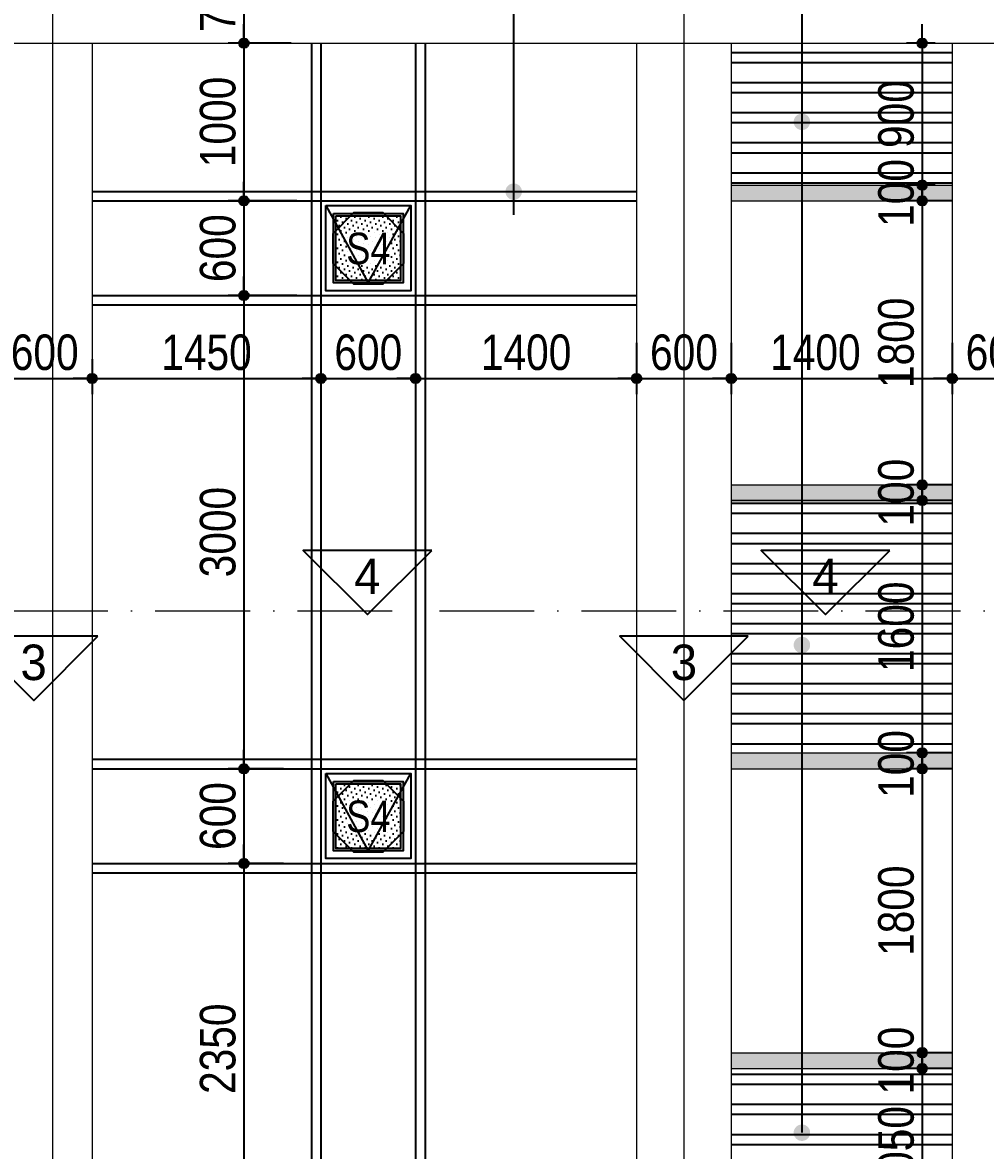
# Model space of a CAD drawing. Header units: millimetres. Extents: x 2594 to 27305, y 1526 to 19538.
# Drawn here: x 7455 to 13555, y 7825 to 14975 of the extents above; entities that cross this region are included whole.
import ezdxf
from ezdxf.enums import TextEntityAlignment as Align

# ---------------------------------------------------------------- set-up
doc = ezdxf.new("R2010")
doc.units = ezdxf.units.MM
doc.linetypes.add('ACAD_ISO10W100', pattern=[18, 12, -3, 0, -3])
for name, color, linetype in [('DIM', 1, 'Continuous'), ('DOOR', 20, 'Continuous'), ('HACTH', 8, 'Continuous'), ('HATCH', 8, 'Continuous'), ('KINH 1', 142, 'Continuous'), ('TAGS', 60, 'Continuous'), ('TEXT', 7, 'Continuous')]:
    doc.layers.add(name, color=color, linetype=linetype)
doc.layers.add('NET-THAY', color=2, linetype='Continuous', lineweight=13)
doc.layers.add('TRUC', color=24, linetype='Continuous', lineweight=0)
doc.styles.add('AVO', font='')
doc.styles.add('HEL-CONDENSE', font='')
doc.styles.add('VNI-HELVE-CONDENSEN', font='')
doc.styles.get('AVO').set_extended_font_data('VNI-Avo')
doc.styles.get('HEL-CONDENSE').set_extended_font_data('VNI-Helve-Condense')
doc.styles.get('VNI-HELVE-CONDENSEN').set_extended_font_data('VNI-Helve-Condense')
doc.dimstyles.new('D100', dxfattribs={"dimtxt": 225, "dimasz": 1.2, "dimexe": 100, "dimexo": 0, "dimgap": 50, "dimtad": 1, "dimdec": 0, "dimzin": 13, "dimdsep": 46, "dimtxsty": 'HEL-CONDENSE', "dimblk": 'D50', "dimcen": 0, "dimclrd": 1, "dimclre": 1, "dimclrt": 7, "dimadec": 0, "dimazin": 0, "dimtfac": 1, "dimtdec": 0, "dimtmove": 0, "dimatfit": 3, "dimldrblk": 'D50', "dimfxl": 1, "dimtolj": 1, "dimtzin": 13, "dimarcsym": 0})

# ---------------------------------------------------------------- blocks, each defined once
blk = doc.blocks.new('KH-CUADI')
at = {"layer": 'TAGS'}
blk.add_lwpolyline([(-124.3, 300), (-300, 124.3), (-300, -124.3), (-124.3, -300), (124.3, -300), (300, -124.3), (300, 124.3), (124.3, 300)], close=True, dxfattribs=at)
at = {"layer": 'TAGS', "style": 'VNI-HELVE-CONDENSEN'}
blk.add_attdef('D', text='', height=300, dxfattribs=at).set_placement((0, 0), align=Align.MIDDLE)
blk = doc.blocks.new('A$C4A8B6C2C')
at = {"layer": 'KINH 1'}
h = blk.add_hatch(dxfattribs=at)
h.set_pattern_fill('DOTS', color=256, scale=500, angle=45, style=0)
h.set_pattern_definition([(45, (-1273474.515, 328548.945), (-11.04854346, 33.1456304), [0, -31.25])])
h.paths.add_polyline_path([(-65, 410), (-475, 410), (-475, 0), (-65, 0)])
at = {"layer": 'DOOR'}
for points in [[(-540, 475), (0, 475), (0, -65), (-540, -65)], [(-490, 425), (-50, 425), (-50, -15), (-490, -15)]]:
    blk.add_lwpolyline(points, close=True, dxfattribs=at)
at = {"layer": 'DOOR', "color": 8}
blk.add_lwpolyline([(-540, 475), (-270, -15), (0, 475)], dxfattribs=at)
blk.add_lwpolyline([(-475, 410), (-65, 410), (-65, 0), (-475, 0)], close=True, dxfattribs=at)
at = {"layer": 'NET-THAY'}
blk.add_lwpolyline([(-570, 505), (30, 505), (30, -95), (-570, -95), (-570, 505)], dxfattribs=at)
blk = doc.blocks.new('A$C748B6192')
at = {"layer": 'DOOR'}
blk.add_blockref('A$C4A8B6C2C', (2787.8, 495.3), dxfattribs=at)
at = {"layer": 'TAGS', "linetype": 'Continuous'}
ref = blk.add_blockref('KH-CUADI', (2518.2, 698.5), dxfattribs=dict(at, xscale=0.75, yscale=0.75, zscale=0.75, rotation=180))
ref.add_attrib('D', 'S4', dxfattribs={"color": 7, "height": 200, "style": 'VNI-HELVE-CONDENSEN'}).set_placement((2518.2, 698.5), align=Align.MIDDLE)
blk = doc.blocks.new('D50')
at = {"layer": 'DIM'}
blk.add_hatch(color=256, dxfattribs=at).paths.add_polyline_path([(25, 0, 1), (-25, 0, 1)])
blk.add_line((25, 0), (100, 0), dxfattribs=at)
blk.add_circle((0, 0), 25, dxfattribs=at)
blk = doc.blocks.new('*D111')
at = {"layer": 'DEFPOINTS', "color": 0, "linetype": 'Continuous', "transparency": 16777216}
for p in [(9107.1, 15544.6), (8857.1, 14844.6), (9157.1, 14844.6)]:
    blk.add_point(p, dxfattribs=at)
at = {"layer": 'DIM', "color": 1, "linetype": 'Continuous', "lineweight": -2, "transparency": 16777216}
for p, q in [((9107.1, 15544.6), (8757.1, 15544.6)), ((8857.1, 15543.4), (8857.1, 14845.8)), ((9157.1, 14844.6), (8757.1, 14844.6))]:
    blk.add_line(p, q, dxfattribs=at)
at = {"layer": 'DIM', "color": 1, "linetype": 'Continuous', "lineweight": -2, "transparency": 16777216, "xscale": 1.199999999999999, "yscale": 1.199999999999999, "zscale": 1.199999999999999}
for p, rotation in [((8857.1, 15544.6), 90), ((8857.1, 14844.6), 270)]:
    blk.add_blockref('D50', p, dxfattribs=dict(at, rotation=rotation))
at = {"layer": 'DIM', "color": 7, "linetype": 'Continuous', "transparency": 16777216, "insert": (8692.2, 15128.8), "char_height": 225, "attachment_point": 5, "rotation": 90, "style": 'HEL-CONDENSE'}
blk.add_mtext('\\A1;700', dxfattribs=at)
blk = doc.blocks.new('*D112')
at = {"layer": 'DEFPOINTS', "color": 0, "linetype": 'Continuous', "transparency": 16777216}
for p in [(9157.1, 14844.6), (8857.1, 13844.6), (9191.3, 13844.6)]:
    blk.add_point(p, dxfattribs=at)
at = {"layer": 'DIM', "color": 1, "linetype": 'Continuous', "lineweight": -2, "transparency": 16777216}
for p, q in [((9157.1, 14844.6), (8757.1, 14844.6)), ((8857.1, 14843.4), (8857.1, 13845.8)), ((9191.3, 13844.6), (8757.1, 13844.6))]:
    blk.add_line(p, q, dxfattribs=at)
at = {"layer": 'DIM', "color": 1, "linetype": 'Continuous', "lineweight": -2, "transparency": 16777216, "xscale": 1.199999999999999, "yscale": 1.199999999999999, "zscale": 1.199999999999999}
for p, rotation in [((8857.1, 14844.6), 90), ((8857.1, 13844.6), 270)]:
    blk.add_blockref('D50', p, dxfattribs=dict(at, rotation=rotation))
at = {"layer": 'DIM', "color": 7, "linetype": 'Continuous', "transparency": 16777216, "insert": (8692.2, 14344.6), "char_height": 225, "attachment_point": 5, "rotation": 90, "style": 'HEL-CONDENSE'}
blk.add_mtext('\\A1;1000', dxfattribs=at)
blk = doc.blocks.new('*D113')
at = {"layer": 'DEFPOINTS', "color": 0, "linetype": 'Continuous', "transparency": 16777216}
for p in [(9191.3, 13844.6), (8857.1, 13244.6), (9191.3, 13244.6)]:
    blk.add_point(p, dxfattribs=at)
at = {"layer": 'DIM', "color": 1, "linetype": 'Continuous', "lineweight": -2, "transparency": 16777216}
for p, q in [((9191.3, 13844.6), (8757.1, 13844.6)), ((8857.1, 13843.4), (8857.1, 13245.8)), ((9191.3, 13244.6), (8757.1, 13244.6))]:
    blk.add_line(p, q, dxfattribs=at)
at = {"layer": 'DIM', "color": 1, "linetype": 'Continuous', "lineweight": -2, "transparency": 16777216, "xscale": 1.199999999999999, "yscale": 1.199999999999999, "zscale": 1.199999999999999}
for p, rotation in [((8857.1, 13844.6), 90), ((8857.1, 13244.6), 270)]:
    blk.add_blockref('D50', p, dxfattribs=dict(at, rotation=rotation))
at = {"layer": 'DIM', "color": 7, "linetype": 'Continuous', "transparency": 16777216, "insert": (8692.2, 13544.6), "char_height": 225, "attachment_point": 5, "rotation": 90, "style": 'HEL-CONDENSE'}
blk.add_mtext('\\A1;600', dxfattribs=at)
blk = doc.blocks.new('*D114')
at = {"layer": 'DEFPOINTS', "color": 0, "linetype": 'Continuous', "transparency": 16777216}
for p in [(9191.3, 13244.6), (8857.1, 10244.6), (9107.1, 10244.6)]:
    blk.add_point(p, dxfattribs=at)
at = {"layer": 'DIM', "color": 1, "linetype": 'Continuous', "lineweight": -2, "transparency": 16777216}
for p, q in [((9191.3, 13244.6), (8757.1, 13244.6)), ((8857.1, 13243.4), (8857.1, 10245.8)), ((9107.1, 10244.6), (8757.1, 10244.6))]:
    blk.add_line(p, q, dxfattribs=at)
at = {"layer": 'DIM', "color": 1, "linetype": 'Continuous', "lineweight": -2, "transparency": 16777216, "xscale": 1.199999999999999, "yscale": 1.199999999999999, "zscale": 1.199999999999999}
for p, rotation in [((8857.1, 13244.6), 90), ((8857.1, 10244.6), 270)]:
    blk.add_blockref('D50', p, dxfattribs=dict(at, rotation=rotation))
at = {"layer": 'DIM', "color": 7, "linetype": 'Continuous', "transparency": 16777216, "insert": (8692.2, 11744.6), "char_height": 225, "attachment_point": 5, "rotation": 90, "style": 'HEL-CONDENSE'}
blk.add_mtext('\\A1;3000', dxfattribs=at)
blk = doc.blocks.new('*D115')
at = {"layer": 'DEFPOINTS', "color": 0, "linetype": 'Continuous', "transparency": 16777216}
for p in [(9107.1, 10244.6), (8857.1, 9644.6), (9107.1, 9644.6)]:
    blk.add_point(p, dxfattribs=at)
at = {"layer": 'DIM', "color": 1, "linetype": 'Continuous', "lineweight": -2, "transparency": 16777216}
for p, q in [((9107.1, 10244.6), (8757.1, 10244.6)), ((8857.1, 10243.4), (8857.1, 9645.8)), ((9107.1, 9644.6), (8757.1, 9644.6))]:
    blk.add_line(p, q, dxfattribs=at)
at = {"layer": 'DIM', "color": 1, "linetype": 'Continuous', "lineweight": -2, "transparency": 16777216, "xscale": 1.199999999999999, "yscale": 1.199999999999999, "zscale": 1.199999999999999}
for p, rotation in [((8857.1, 10244.6), 90), ((8857.1, 9644.6), 270)]:
    blk.add_blockref('D50', p, dxfattribs=dict(at, rotation=rotation))
at = {"layer": 'DIM', "color": 7, "linetype": 'Continuous', "transparency": 16777216, "insert": (8692.2, 9944.6), "char_height": 225, "attachment_point": 5, "rotation": 90, "style": 'HEL-CONDENSE'}
blk.add_mtext('\\A1;600', dxfattribs=at)
blk = doc.blocks.new('*D116')
at = {"layer": 'DEFPOINTS', "color": 0, "linetype": 'Continuous', "transparency": 16777216}
for p in [(9107.1, 9644.6), (8857.1, 7294.6), (9107.1, 7294.6)]:
    blk.add_point(p, dxfattribs=at)
at = {"layer": 'DIM', "color": 1, "linetype": 'Continuous', "lineweight": -2, "transparency": 16777216}
for p, q in [((9107.1, 9644.6), (8757.1, 9644.6)), ((8857.1, 9643.4), (8857.1, 7295.8)), ((9107.1, 7294.6), (8757.1, 7294.6))]:
    blk.add_line(p, q, dxfattribs=at)
at = {"layer": 'DIM', "color": 1, "linetype": 'Continuous', "lineweight": -2, "transparency": 16777216, "xscale": 1.199999999999999, "yscale": 1.199999999999999, "zscale": 1.199999999999999}
for p, rotation in [((8857.1, 9644.6), 90), ((8857.1, 7294.6), 270)]:
    blk.add_blockref('D50', p, dxfattribs=dict(at, rotation=rotation))
at = {"layer": 'DIM', "color": 7, "linetype": 'Continuous', "transparency": 16777216, "insert": (8692.2, 8469.6), "char_height": 225, "attachment_point": 5, "rotation": 90, "style": 'HEL-CONDENSE'}
blk.add_mtext('\\A1;2350', dxfattribs=at)
blk = doc.blocks.new('*D124')
at = {"layer": 'DEFPOINTS', "color": 0, "linetype": 'Continuous', "transparency": 16777216}
for p in [(7295, 13145.3), (7895, 12840.1), (7895, 12718.2)]:
    blk.add_point(p, dxfattribs=at)
at = {"layer": 'DIM', "color": 1, "linetype": 'Continuous', "lineweight": -2, "transparency": 16777216}
for p, q in [((7295, 13145.3), (7295, 12618.2)), ((7895, 12840.1), (7895, 12618.2)), ((7296.2, 12718.2), (7893.8, 12718.2))]:
    blk.add_line(p, q, dxfattribs=at)
at = {"layer": 'DIM', "color": 1, "linetype": 'Continuous', "lineweight": -2, "transparency": 16777216, "xscale": 1.199999999999999, "yscale": 1.199999999999999, "zscale": 1.199999999999999, "rotation": 180}
blk.add_blockref('D50', (7295, 12718.2), dxfattribs=at)
at = {"layer": 'DIM', "color": 1, "linetype": 'Continuous', "lineweight": -2, "transparency": 16777216, "xscale": 1.199999999999999, "yscale": 1.199999999999999, "zscale": 1.199999999999999}
blk.add_blockref('D50', (7895, 12718.2), dxfattribs=at)
at = {"layer": 'DIM', "color": 7, "linetype": 'Continuous', "transparency": 16777216, "insert": (7595, 12883.1), "char_height": 225, "attachment_point": 5, "style": 'HEL-CONDENSE'}
blk.add_mtext('\\A1;600', dxfattribs=at)
blk = doc.blocks.new('*D125')
at = {"layer": 'DEFPOINTS', "color": 0, "linetype": 'Continuous', "transparency": 16777216}
for p in [(9345, 12944.7), (7895, 12840.1), (9345, 12718.2)]:
    blk.add_point(p, dxfattribs=at)
at = {"layer": 'DIM', "color": 1, "linetype": 'Continuous', "lineweight": -2, "transparency": 16777216}
for p, q in [((9345, 12944.7), (9345, 12618.2)), ((7895, 12840.1), (7895, 12618.2)), ((7896.2, 12718.2), (9343.8, 12718.2))]:
    blk.add_line(p, q, dxfattribs=at)
at = {"layer": 'DIM', "color": 1, "linetype": 'Continuous', "lineweight": -2, "transparency": 16777216, "xscale": 1.199999999999999, "yscale": 1.199999999999999, "zscale": 1.199999999999999, "rotation": 180}
blk.add_blockref('D50', (7895, 12718.2), dxfattribs=at)
at = {"layer": 'DIM', "color": 1, "linetype": 'Continuous', "lineweight": -2, "transparency": 16777216, "xscale": 1.199999999999999, "yscale": 1.199999999999999, "zscale": 1.199999999999999}
blk.add_blockref('D50', (9345, 12718.2), dxfattribs=at)
at = {"layer": 'DIM', "color": 7, "linetype": 'Continuous', "transparency": 16777216, "insert": (8620, 12883.1), "char_height": 225, "attachment_point": 5, "style": 'HEL-CONDENSE'}
blk.add_mtext('\\A1;1450', dxfattribs=at)
blk = doc.blocks.new('*D126')
at = {"layer": 'DEFPOINTS', "color": 0, "linetype": 'Continuous', "transparency": 16777216}
for p in [(9345, 12944.7), (9945, 12944.7), (9945, 12718.2)]:
    blk.add_point(p, dxfattribs=at)
at = {"layer": 'DIM', "color": 1, "linetype": 'Continuous', "lineweight": -2, "transparency": 16777216}
for p, q in [((9345, 12944.7), (9345, 12618.2)), ((9945, 12944.7), (9945, 12618.2)), ((9346.2, 12718.2), (9943.8, 12718.2))]:
    blk.add_line(p, q, dxfattribs=at)
at = {"layer": 'DIM', "color": 1, "linetype": 'Continuous', "lineweight": -2, "transparency": 16777216, "xscale": 1.199999999999999, "yscale": 1.199999999999999, "zscale": 1.199999999999999, "rotation": 180}
blk.add_blockref('D50', (9345, 12718.2), dxfattribs=at)
at = {"layer": 'DIM', "color": 1, "linetype": 'Continuous', "lineweight": -2, "transparency": 16777216, "xscale": 1.199999999999999, "yscale": 1.199999999999999, "zscale": 1.199999999999999}
blk.add_blockref('D50', (9945, 12718.2), dxfattribs=at)
at = {"layer": 'DIM', "color": 7, "linetype": 'Continuous', "transparency": 16777216, "insert": (9645, 12883.1), "char_height": 225, "attachment_point": 5, "style": 'HEL-CONDENSE'}
blk.add_mtext('\\A1;600', dxfattribs=at)
blk = doc.blocks.new('*D127')
at = {"layer": 'DEFPOINTS', "color": 0, "linetype": 'Continuous', "transparency": 16777216}
for p in [(9945, 12944.7), (11345, 12944.7), (11345, 12718.2)]:
    blk.add_point(p, dxfattribs=at)
at = {"layer": 'DIM', "color": 1, "linetype": 'Continuous', "lineweight": -2, "transparency": 16777216}
for p, q in [((9945, 12944.7), (9945, 12618.2)), ((11345, 12944.7), (11345, 12618.2)), ((9946.2, 12718.2), (11343.8, 12718.2))]:
    blk.add_line(p, q, dxfattribs=at)
at = {"layer": 'DIM', "color": 1, "linetype": 'Continuous', "lineweight": -2, "transparency": 16777216, "xscale": 1.199999999999999, "yscale": 1.199999999999999, "zscale": 1.199999999999999, "rotation": 180}
blk.add_blockref('D50', (9945, 12718.2), dxfattribs=at)
at = {"layer": 'DIM', "color": 1, "linetype": 'Continuous', "lineweight": -2, "transparency": 16777216, "xscale": 1.199999999999999, "yscale": 1.199999999999999, "zscale": 1.199999999999999}
blk.add_blockref('D50', (11345, 12718.2), dxfattribs=at)
at = {"layer": 'DIM', "color": 7, "linetype": 'Continuous', "transparency": 16777216, "insert": (10645, 12883.1), "char_height": 225, "attachment_point": 5, "style": 'HEL-CONDENSE'}
blk.add_mtext('\\A1;1400', dxfattribs=at)
blk = doc.blocks.new('*D128')
at = {"layer": 'DEFPOINTS', "color": 0, "linetype": 'Continuous', "transparency": 16777216}
for p in [(11345, 12944.7), (11945, 12944.7), (11945, 12718.2)]:
    blk.add_point(p, dxfattribs=at)
at = {"layer": 'DIM', "color": 1, "linetype": 'Continuous', "lineweight": -2, "transparency": 16777216}
for p, q in [((11345, 12944.7), (11345, 12618.2)), ((11945, 12944.7), (11945, 12618.2)), ((11346.2, 12718.2), (11943.8, 12718.2))]:
    blk.add_line(p, q, dxfattribs=at)
at = {"layer": 'DIM', "color": 1, "linetype": 'Continuous', "lineweight": -2, "transparency": 16777216, "xscale": 1.199999999999999, "yscale": 1.199999999999999, "zscale": 1.199999999999999, "rotation": 180}
blk.add_blockref('D50', (11345, 12718.2), dxfattribs=at)
at = {"layer": 'DIM', "color": 1, "linetype": 'Continuous', "lineweight": -2, "transparency": 16777216, "xscale": 1.199999999999999, "yscale": 1.199999999999999, "zscale": 1.199999999999999}
blk.add_blockref('D50', (11945, 12718.2), dxfattribs=at)
at = {"layer": 'DIM', "color": 7, "linetype": 'Continuous', "transparency": 16777216, "insert": (11645, 12883.1), "char_height": 225, "attachment_point": 5, "style": 'HEL-CONDENSE'}
blk.add_mtext('\\A1;600', dxfattribs=at)
blk = doc.blocks.new('*D129')
at = {"layer": 'DEFPOINTS', "color": 0, "linetype": 'Continuous', "transparency": 16777216}
for p in [(11945, 12944.7), (13345, 12944.6), (13345, 12718.2)]:
    blk.add_point(p, dxfattribs=at)
at = {"layer": 'DIM', "color": 1, "linetype": 'Continuous', "lineweight": -2, "transparency": 16777216}
for p, q in [((11945, 12944.7), (11945, 12618.2)), ((13345, 12944.6), (13345, 12618.2)), ((11946.2, 12718.2), (13343.8, 12718.2))]:
    blk.add_line(p, q, dxfattribs=at)
at = {"layer": 'DIM', "color": 1, "linetype": 'Continuous', "lineweight": -2, "transparency": 16777216, "xscale": 1.199999999999999, "yscale": 1.199999999999999, "zscale": 1.199999999999999, "rotation": 180}
blk.add_blockref('D50', (11945, 12718.2), dxfattribs=at)
at = {"layer": 'DIM', "color": 1, "linetype": 'Continuous', "lineweight": -2, "transparency": 16777216, "xscale": 1.199999999999999, "yscale": 1.199999999999999, "zscale": 1.199999999999999}
blk.add_blockref('D50', (13345, 12718.2), dxfattribs=at)
at = {"layer": 'DIM', "color": 7, "linetype": 'Continuous', "transparency": 16777216, "insert": (12477.6, 12883.1), "char_height": 225, "attachment_point": 5, "style": 'HEL-CONDENSE'}
blk.add_mtext('\\A1;1400', dxfattribs=at)
blk = doc.blocks.new('*D130')
at = {"layer": 'DEFPOINTS', "color": 0, "linetype": 'Continuous', "transparency": 16777216}
for p in [(13345, 12944.6), (13945, 12944.6), (13945, 12718.2)]:
    blk.add_point(p, dxfattribs=at)
at = {"layer": 'DIM', "color": 1, "linetype": 'Continuous', "lineweight": -2, "transparency": 16777216}
for p, q in [((13345, 12944.6), (13345, 12618.2)), ((13945, 12944.6), (13945, 12618.2)), ((13346.2, 12718.2), (13943.8, 12718.2))]:
    blk.add_line(p, q, dxfattribs=at)
at = {"layer": 'DIM', "color": 1, "linetype": 'Continuous', "lineweight": -2, "transparency": 16777216, "xscale": 1.199999999999999, "yscale": 1.199999999999999, "zscale": 1.199999999999999, "rotation": 180}
blk.add_blockref('D50', (13345, 12718.2), dxfattribs=at)
at = {"layer": 'DIM', "color": 1, "linetype": 'Continuous', "lineweight": -2, "transparency": 16777216, "xscale": 1.199999999999999, "yscale": 1.199999999999999, "zscale": 1.199999999999999}
blk.add_blockref('D50', (13945, 12718.2), dxfattribs=at)
at = {"layer": 'DIM', "color": 7, "linetype": 'Continuous', "transparency": 16777216, "insert": (13645, 12883.1), "char_height": 225, "attachment_point": 5, "style": 'HEL-CONDENSE'}
blk.add_mtext('\\A1;600', dxfattribs=at)
blk = doc.blocks.new('*D140')
at = {"layer": 'DEFPOINTS', "color": 0, "linetype": 'Continuous', "transparency": 16777216}
for p in [(13237, 14844.6), (13154.5, 13944.6), (13237, 13944.6)]:
    blk.add_point(p, dxfattribs=at)
at = {"layer": 'DIM', "color": 1, "linetype": 'Continuous', "lineweight": -2, "transparency": 16777216}
for p, q in [((13237, 14844.6), (13054.5, 14844.6)), ((13154.5, 14843.4), (13154.5, 13945.8)), ((13237, 13944.6), (13054.5, 13944.6))]:
    blk.add_line(p, q, dxfattribs=at)
at = {"layer": 'DIM', "color": 1, "linetype": 'Continuous', "lineweight": -2, "transparency": 16777216, "xscale": 1.199999999999999, "yscale": 1.199999999999999, "zscale": 1.199999999999999}
for p, rotation in [((13154.5, 14844.6), 90), ((13154.5, 13944.6), 270)]:
    blk.add_blockref('D50', p, dxfattribs=dict(at, rotation=rotation))
at = {"layer": 'DIM', "color": 7, "linetype": 'Continuous', "transparency": 16777216, "insert": (12989.6, 14394.6), "char_height": 225, "attachment_point": 5, "rotation": 90, "style": 'HEL-CONDENSE'}
blk.add_mtext('\\A1;900', dxfattribs=at)
blk = doc.blocks.new('*D141')
at = {"layer": 'DEFPOINTS', "color": 0, "linetype": 'Continuous', "transparency": 16777216}
for p in [(13237, 13944.6), (13154.5, 13844.6), (13345, 13844.6)]:
    blk.add_point(p, dxfattribs=at)
at = {"layer": 'DIM', "color": 1, "linetype": 'Continuous', "lineweight": -2, "transparency": 16777216}
for p, q in [((13237, 13944.6), (13054.5, 13944.6)), ((13154.5, 13945.8), (13154.5, 13947)), ((13154.5, 13944.6), (13154.5, 13844.6)), ((13345, 13844.6), (13054.5, 13844.6)), ((13154.5, 13843.4), (13154.5, 13842.2))]:
    blk.add_line(p, q, dxfattribs=at)
at = {"layer": 'DIM', "color": 1, "linetype": 'Continuous', "lineweight": -2, "transparency": 16777216, "xscale": 1.199999999999999, "yscale": 1.199999999999999, "zscale": 1.199999999999999}
for p, rotation in [((13154.5, 13944.6), 270), ((13154.5, 13844.6), 90)]:
    blk.add_blockref('D50', p, dxfattribs=dict(at, rotation=rotation))
at = {"layer": 'DIM', "color": 7, "linetype": 'Continuous', "transparency": 16777216, "insert": (12989.6, 13894.6), "char_height": 225, "attachment_point": 5, "rotation": 90, "style": 'HEL-CONDENSE'}
blk.add_mtext('\\A1;100', dxfattribs=at)
blk = doc.blocks.new('*D142')
at = {"layer": 'DEFPOINTS', "color": 0, "linetype": 'Continuous', "transparency": 16777216}
for p in [(13345, 13844.6), (13154.5, 12044.6), (13345, 12044.6)]:
    blk.add_point(p, dxfattribs=at)
at = {"layer": 'DIM', "color": 1, "linetype": 'Continuous', "lineweight": -2, "transparency": 16777216}
for p, q in [((13345, 13844.6), (13054.5, 13844.6)), ((13154.5, 13843.4), (13154.5, 12045.8)), ((13345, 12044.6), (13054.5, 12044.6))]:
    blk.add_line(p, q, dxfattribs=at)
at = {"layer": 'DIM', "color": 1, "linetype": 'Continuous', "lineweight": -2, "transparency": 16777216, "xscale": 1.199999999999999, "yscale": 1.199999999999999, "zscale": 1.199999999999999}
for p, rotation in [((13154.5, 13844.6), 90), ((13154.5, 12044.6), 270)]:
    blk.add_blockref('D50', p, dxfattribs=dict(at, rotation=rotation))
at = {"layer": 'DIM', "color": 7, "linetype": 'Continuous', "transparency": 16777216, "insert": (12989.6, 12944.6), "char_height": 225, "attachment_point": 5, "rotation": 90, "style": 'HEL-CONDENSE'}
blk.add_mtext('\\A1;1800', dxfattribs=at)
blk = doc.blocks.new('*D143')
at = {"layer": 'DEFPOINTS', "color": 0, "linetype": 'Continuous', "transparency": 16777216}
for p in [(13345, 12044.6), (13154.5, 11944.6), (13345, 11944.6)]:
    blk.add_point(p, dxfattribs=at)
at = {"layer": 'DIM', "color": 1, "linetype": 'Continuous', "lineweight": -2, "transparency": 16777216}
for p, q in [((13345, 12044.6), (13054.5, 12044.6)), ((13154.5, 12045.8), (13154.5, 12047)), ((13154.5, 12044.6), (13154.5, 11944.6)), ((13345, 11944.6), (13054.5, 11944.6)), ((13154.5, 11943.4), (13154.5, 11942.2))]:
    blk.add_line(p, q, dxfattribs=at)
at = {"layer": 'DIM', "color": 1, "linetype": 'Continuous', "lineweight": -2, "transparency": 16777216, "xscale": 1.199999999999999, "yscale": 1.199999999999999, "zscale": 1.199999999999999}
for p, rotation in [((13154.5, 12044.6), 270), ((13154.5, 11944.6), 90)]:
    blk.add_blockref('D50', p, dxfattribs=dict(at, rotation=rotation))
at = {"layer": 'DIM', "color": 7, "linetype": 'Continuous', "transparency": 16777216, "insert": (12989.6, 11994.6), "char_height": 225, "attachment_point": 5, "rotation": 90, "style": 'HEL-CONDENSE'}
blk.add_mtext('\\A1;100', dxfattribs=at)
blk = doc.blocks.new('*D144')
at = {"layer": 'DEFPOINTS', "color": 0, "linetype": 'Continuous', "transparency": 16777216}
for p in [(13345, 11944.6), (13154.5, 10344.6), (13345, 10344.6)]:
    blk.add_point(p, dxfattribs=at)
at = {"layer": 'DIM', "color": 1, "linetype": 'Continuous', "lineweight": -2, "transparency": 16777216}
for p, q in [((13345, 11944.6), (13054.5, 11944.6)), ((13154.5, 11943.4), (13154.5, 10345.8)), ((13345, 10344.6), (13054.5, 10344.6))]:
    blk.add_line(p, q, dxfattribs=at)
at = {"layer": 'DIM', "color": 1, "linetype": 'Continuous', "lineweight": -2, "transparency": 16777216, "xscale": 1.199999999999999, "yscale": 1.199999999999999, "zscale": 1.199999999999999}
for p, rotation in [((13154.5, 11944.6), 90), ((13154.5, 10344.6), 270)]:
    blk.add_blockref('D50', p, dxfattribs=dict(at, rotation=rotation))
at = {"layer": 'DIM', "color": 7, "linetype": 'Continuous', "transparency": 16777216, "insert": (12989.6, 11144.6), "char_height": 225, "attachment_point": 5, "rotation": 90, "style": 'HEL-CONDENSE'}
blk.add_mtext('\\A1;1600', dxfattribs=at)
blk = doc.blocks.new('*D145')
at = {"layer": 'DEFPOINTS', "color": 0, "linetype": 'Continuous', "transparency": 16777216}
for p in [(13345, 10344.6), (13154.5, 10244.6), (13345, 10244.6)]:
    blk.add_point(p, dxfattribs=at)
at = {"layer": 'DIM', "color": 1, "linetype": 'Continuous', "lineweight": -2, "transparency": 16777216}
for p, q in [((13345, 10344.6), (13054.5, 10344.6)), ((13154.5, 10345.8), (13154.5, 10347)), ((13154.5, 10344.6), (13154.5, 10244.6)), ((13345, 10244.6), (13054.5, 10244.6)), ((13154.5, 10243.4), (13154.5, 10242.2))]:
    blk.add_line(p, q, dxfattribs=at)
at = {"layer": 'DIM', "color": 1, "linetype": 'Continuous', "lineweight": -2, "transparency": 16777216, "xscale": 1.199999999999999, "yscale": 1.199999999999999, "zscale": 1.199999999999999}
for p, rotation in [((13154.5, 10344.6), 270), ((13154.5, 10244.6), 90)]:
    blk.add_blockref('D50', p, dxfattribs=dict(at, rotation=rotation))
at = {"layer": 'DIM', "color": 7, "linetype": 'Continuous', "transparency": 16777216, "insert": (12989.6, 10274.6), "char_height": 225, "attachment_point": 5, "rotation": 90, "style": 'HEL-CONDENSE'}
blk.add_mtext('\\A1;100', dxfattribs=at)
blk = doc.blocks.new('*D146')
at = {"layer": 'DEFPOINTS', "color": 0, "linetype": 'Continuous', "transparency": 16777216}
for p in [(13345, 10244.6), (13154.5, 8444.6), (13345, 8444.6)]:
    blk.add_point(p, dxfattribs=at)
at = {"layer": 'DIM', "color": 1, "linetype": 'Continuous', "lineweight": -2, "transparency": 16777216}
for p, q in [((13345, 10244.6), (13054.5, 10244.6)), ((13154.5, 10243.4), (13154.5, 8445.8)), ((13345, 8444.6), (13054.5, 8444.6))]:
    blk.add_line(p, q, dxfattribs=at)
at = {"layer": 'DIM', "color": 1, "linetype": 'Continuous', "lineweight": -2, "transparency": 16777216, "xscale": 1.199999999999999, "yscale": 1.199999999999999, "zscale": 1.199999999999999}
for p, rotation in [((13154.5, 10244.6), 90), ((13154.5, 8444.6), 270)]:
    blk.add_blockref('D50', p, dxfattribs=dict(at, rotation=rotation))
at = {"layer": 'DIM', "color": 7, "linetype": 'Continuous', "transparency": 16777216, "insert": (12989.6, 9344.6), "char_height": 225, "attachment_point": 5, "rotation": 90, "style": 'HEL-CONDENSE'}
blk.add_mtext('\\A1;1800', dxfattribs=at)
blk = doc.blocks.new('*D147')
at = {"layer": 'DEFPOINTS', "color": 0, "linetype": 'Continuous', "transparency": 16777216}
for p in [(13345, 8444.6), (13154.5, 8344.6), (13345, 8344.6)]:
    blk.add_point(p, dxfattribs=at)
at = {"layer": 'DIM', "color": 1, "linetype": 'Continuous', "lineweight": -2, "transparency": 16777216}
for p, q in [((13345, 8444.6), (13054.5, 8444.6)), ((13154.5, 8445.8), (13154.5, 8447)), ((13154.5, 8444.6), (13154.5, 8344.6)), ((13345, 8344.6), (13054.5, 8344.6)), ((13154.5, 8343.4), (13154.5, 8342.2))]:
    blk.add_line(p, q, dxfattribs=at)
at = {"layer": 'DIM', "color": 1, "linetype": 'Continuous', "lineweight": -2, "transparency": 16777216, "xscale": 1.199999999999999, "yscale": 1.199999999999999, "zscale": 1.199999999999999}
for p, rotation in [((13154.5, 8444.6), 270), ((13154.5, 8344.6), 90)]:
    blk.add_blockref('D50', p, dxfattribs=dict(at, rotation=rotation))
at = {"layer": 'DIM', "color": 7, "linetype": 'Continuous', "transparency": 16777216, "insert": (12989.6, 8394.6), "char_height": 225, "attachment_point": 5, "rotation": 90, "style": 'HEL-CONDENSE'}
blk.add_mtext('\\A1;100', dxfattribs=at)
blk = doc.blocks.new('*D148')
at = {"layer": 'DEFPOINTS', "color": 0, "linetype": 'Continuous', "transparency": 16777216}
for p in [(13345, 8344.6), (13154.5, 7294.6), (13345, 7294.6)]:
    blk.add_point(p, dxfattribs=at)
at = {"layer": 'DIM', "color": 1, "linetype": 'Continuous', "lineweight": -2, "transparency": 16777216}
for p, q in [((13345, 8344.6), (13054.5, 8344.6)), ((13154.5, 8343.4), (13154.5, 7295.8)), ((13345, 7294.6), (13054.5, 7294.6))]:
    blk.add_line(p, q, dxfattribs=at)
at = {"layer": 'DIM', "color": 1, "linetype": 'Continuous', "lineweight": -2, "transparency": 16777216, "xscale": 1.199999999999999, "yscale": 1.199999999999999, "zscale": 1.199999999999999}
for p, rotation in [((13154.5, 8344.6), 90), ((13154.5, 7294.6), 270)]:
    blk.add_blockref('D50', p, dxfattribs=dict(at, rotation=rotation))
at = {"layer": 'DIM', "color": 7, "linetype": 'Continuous', "transparency": 16777216, "insert": (12989.6, 7819.6), "char_height": 225, "attachment_point": 5, "rotation": 90, "style": 'HEL-CONDENSE'}
blk.add_mtext('\\A1;1050', dxfattribs=at)
blk = doc.blocks.new('TUONG-NAM')
at = {"layer": 'TAGS'}
blk.add_lwpolyline([(-452.5, -452.5), (452.5, -452.5), (0, 0)], close=True, dxfattribs=at)
at = {"layer": 'TAGS', "linetype": 'Continuous', "style": 'AVO'}
blk.add_attdef('KH-TUONG', text='', height=250, dxfattribs=at).set_placement((0.5, -269.3), align=Align.MIDDLE_CENTER)

msp = doc.modelspace()

# ---------------------------------------------------------------- hatches: boundary and pattern name
at = {"layer": 'DIM', "linetype": 'ByBlock'}
for points in [[(12444.629, 14345.511, 1), (12340.109, 14345.511, 1)], [(10618.657, 13902.878, 1), (10514.137, 13902.878, 1)], [(12444.629, 11028.961, 1), (12340.109, 11028.961, 1)], [(12444.629, 7937.349, 1), (12340.109, 7937.349, 1)]]:
    msp.add_hatch(color=1, dxfattribs=at).paths.add_polyline_path(points)
at = {"layer": 'HACTH'}
h = msp.add_hatch(dxfattribs=at)
h.set_pattern_fill('ANSI32', color=256, scale=20, angle=135, style=0)
h.set_pattern_definition([(180, (-155099.9, -435049.24), (-1e-14, -190.5), []), (180, (-155163.4, -434985.74), (-1e-14, -190.5), [])])
h.paths.add_polyline_path([(13345.026, 11944.585), (11945.026, 11944.585), (11945.026, 11244.585), (13345.026, 11244.585)])
h.paths.add_polyline_path([(11945.026, 13944.585), (13345.026, 13944.585), (13345.026, 14844.585), (11945.026, 14844.585)])
h.paths.add_polyline_path([(11945.026, 10344.585), (13345.026, 10344.585), (13345.026, 11244.585), (11945.026, 11244.585)])
h.paths.add_polyline_path([(13345.026, 8344.585), (11945.026, 8344.585), (11945.026, 7644.585), (13345.026, 7644.585)])
at = {"layer": 'HATCH'}
h = msp.add_hatch(dxfattribs=at)
h.set_pattern_fill('AR-SAND', color=256, scale=0.75, style=0)
h.set_pattern_definition([(37.5, (-1291695.483, -223611.307), (-1.2000235, 36.7059928), [0, -28.956, 0, -32.385, 0, -30.95625]), (7.5, (-1291695.483, -223611.307), (33.7142462, 53.7618825), [0, -15.621, 0, -26.0985, 0, -10.00125]), (327.5, (-1291718.915, -223611.307), (59.3244278, 0.10778885), [0, -9.525, 0, -34.29, 0, -44.7675]), (317.5, (-1291718.915, -223611.307), (57.266734, 16.7196992), [0, -4.7625, 0, -22.479, 0, -25.7175])])
h.paths.add_polyline_path([(13345.026, 8444.585), (11945.026, 8444.585), (11945.026, 8344.585), (13345.026, 8344.585)])
h.paths.add_polyline_path([(13345.026, 10344.585), (11945.026, 10344.585), (11945.026, 10244.585), (13345.026, 10244.585)])
h.paths.add_polyline_path([(13345.026, 12044.585), (11945.026, 12044.585), (11945.026, 11944.585), (13345.026, 11944.585)])
h.paths.add_polyline_path([(13345.026, 13944.585), (11945.026, 13944.585), (11945.026, 13844.585), (13345.026, 13844.585)])

# ---------------------------------------------------------------- linework, layer by layer
for p, q in [((9285.026, 14844.585), (9285.026, 7294.585)), ((9345.026, 14844.585), (9345.026, 7294.585)), ((9945.026, 14844.585), (9945.026, 7294.585)), ((10005.026, 14844.585), (10005.026, 7294.585))]:
    msp.add_line(p, q, dxfattribs=at)
for points in [[(7895.026, 13904.585), (11345.026, 13904.585)], [(7895.026, 13904.585), (11345.026, 13904.585)], [(7895.026, 13844.585), (9282.526, 13844.585)], [(7895.026, 13844.585), (9282.526, 13844.585)], [(9282.526, 13844.585), (11345.026, 13844.585)], [(10082.526, 13844.585), (11345.026, 13844.585)], [(7895.026, 13244.585), (9282.526, 13244.585)], [(7895.026, 13244.585), (9282.526, 13244.585)], [(9282.526, 13244.585), (11345.026, 13244.585)], [(10082.526, 13244.585), (11345.026, 13244.585)], [(7895.026, 13184.585), (11345.026, 13184.585)], [(7895.026, 13184.585), (11345.026, 13184.585)], [(7895.021, 10304.585), (11345.021, 10304.585)], [(7895.021, 10304.585), (11345.021, 10304.585)], [(7895.021, 10244.585), (9282.521, 10244.585)], [(7895.021, 10244.585), (9282.521, 10244.585)], [(9282.521, 10244.585), (11345.021, 10244.585)], [(10082.521, 10244.585), (11345.021, 10244.585)], [(7895.021, 9644.585), (9282.521, 9644.585)], [(7895.021, 9644.585), (9282.521, 9644.585)], [(7895.021, 9584.585), (11345.021, 9584.585)], [(7895.021, 9584.585), (11345.021, 9584.585)], [(9282.521, 9644.585), (11345.021, 9644.585)], [(10082.521, 9644.585), (11345.021, 9644.585)]]:
    msp.add_lwpolyline(points, dxfattribs=at)
at = {"layer": 'NET-THAY'}
for p, q in [((6745.026, 14844.585), (22545.026, 14844.585)), ((7895.026, 14844.585), (7895.026, 5544.585)), ((11345.026, 14844.585), (11345.026, 5544.585)), ((11945.026, 14844.585), (11945.026, 5544.585)), ((13345.026, 14844.585), (13345.026, 5544.585)), ((11945.026, 13944.585), (13345.026, 13944.585)), ((11945.026, 13944.585), (11945.026, 11944.585)), ((13345.026, 13944.585), (13345.026, 11944.585)), ((11945.026, 13844.585), (13345.026, 13844.585)), ((11945.026, 12044.585), (13345.026, 12044.585)), ((13345.026, 11944.585), (11945.026, 11944.585)), ((11945.026, 11944.585), (13345.026, 11944.585)), ((11945.026, 10344.585), (13345.026, 10344.585)), ((11945.026, 10344.585), (11945.026, 8344.585)), ((13345.026, 10344.585), (13345.026, 8344.585)), ((11945.026, 10244.585), (13345.026, 10244.585)), ((11945.026, 8444.585), (13345.026, 8444.585)), ((11945.026, 8344.585), (13345.026, 8344.585))]:
    msp.add_line(p, q, dxfattribs=at)
at = {"layer": 'TEXT'}
for points in [[(10565.461, 19091.417), (10565.461, 13755.717)], [(12391.433, 18488.767), (12391.433, 7937.677)]]:
    msp.add_lwpolyline(points, dxfattribs=at)
at = {"layer": 'TRUC', "linetype": 'ACAD_ISO10W100', "ltscale": 50}
for p, q in [((5595.427, 14844.585), (26664.771, 14844.585)), ((5595.427, 11244.585), (26664.771, 11244.585))]:
    msp.add_line(p, q, dxfattribs=at)
at = {"layer": 'TRUC', "linetype": 'ACAD_ISO10W100', "ltscale": 0.2}
for points in [[(7645.026, 18488.767), (7645.026, 4282.607)], [(11645.026, 18488.767), (11645.026, 4282.607)]]:
    msp.add_lwpolyline(points, dxfattribs=at)

# ---------------------------------------------------------------- block references
at = {"layer": 'DOOR', "color": 4}
for p in [(7127.18, 12844.301), (7127.175, 9244.301)]:
    msp.add_blockref('A$C748B6192', p, dxfattribs=at)
at = {"layer": 'TAGS', "linetype": 'Continuous'}
ref = msp.add_blockref('TUONG-NAM', (9639.303, 11221.402), dxfattribs=dict(at, xscale=0.8999999999068677, yscale=0.9000000000232831, zscale=0.9, rotation=180))
ref.add_attrib('KH-TUONG', '4', dxfattribs={"color": 7, "linetype": 'Continuous', "height": 225, "style": 'AVO'}).set_placement((9638.858, 11463.756), align=Align.MIDDLE_CENTER)
ref = msp.add_blockref('TUONG-NAM', (12542.195, 11221.402), dxfattribs=dict(at, xscale=0.8999999999068677, yscale=0.9000000000232831, zscale=0.9, rotation=180))
ref.add_attrib('KH-TUONG', '4', dxfattribs={"color": 7, "linetype": 'Continuous', "height": 225, "style": 'AVO'}).set_placement((12541.75, 11463.756), align=Align.MIDDLE_CENTER)
ref = msp.add_blockref('TUONG-NAM', (7524.995, 10676.679), dxfattribs=dict(at, xscale=0.8999999999068677, yscale=0.9000000000232831, zscale=0.9, rotation=180))
ref.add_attrib('KH-TUONG', '3', dxfattribs={"color": 7, "linetype": 'Continuous', "height": 225, "style": 'AVO'}).set_placement((7524.55, 10919.033), align=Align.MIDDLE_CENTER)
ref = msp.add_blockref('TUONG-NAM', (11645.026, 10676.679), dxfattribs=dict(at, xscale=0.8999999999068677, yscale=0.9000000000232831, zscale=0.9, rotation=180))
ref.add_attrib('KH-TUONG', '3', dxfattribs={"color": 7, "linetype": 'Continuous', "height": 225, "style": 'AVO'}).set_placement((11644.581, 10919.033), align=Align.MIDDLE_CENTER)

# ---------------------------------------------------------------- dimensions: what is measured, and where the dimension line sits
at = {"layer": 'DIM', "linetype": 'Continuous'}
for base, p1, p2, picture, middle in [((8857.062, 14844.585), (9107.062, 15544.585), (9157.062, 14844.585), '*D111', (8857.062, 15128.758)), ((13154.489, 13844.585), (13237.002, 13944.585), (13345.026, 13844.585), '*D141', (13154.489, 13894.585)), ((13154.489, 11944.585), (13345.026, 12044.585), (13345.026, 11944.585), '*D143', (13154.489, 11994.585)), ((13154.489, 10244.585), (13345.026, 10344.585), (13345.026, 10244.585), '*D145', (13154.489, 10274.585)), ((13154.489, 8344.585), (13345.026, 8444.585), (13345.026, 8344.585), '*D147', (13154.489, 8394.585))]:
    dim = msp.add_linear_dim(base=base, p1=p1, p2=p2, angle=90, dimstyle='D100', override={"dimtmove": 1}, dxfattribs=at)
    dim.commit()
    dim.dimension.update_dxf_attribs({"geometry": picture, "text_midpoint": middle, "dimtype": 160})
for base, p1, p2, picture, middle in [((8857.062, 13844.585), (9157.062, 14844.585), (9191.277, 13844.585), '*D112', (8692.162, 14344.585)), ((8857.062, 13244.585), (9191.277, 13844.585), (9191.277, 13244.585), '*D113', (8692.162, 13544.585)), ((13154.489, 12044.585), (13345.026, 13844.585), (13345.026, 12044.585), '*D142', (12989.589, 12944.585)), ((8857.062, 10244.585), (9191.277, 13244.585), (9107.059, 10244.585), '*D114', (8692.162, 11744.585)), ((13154.489, 10344.585), (13345.026, 11944.585), (13345.026, 10344.585), '*D144', (12989.589, 11144.585)), ((8857.062, 9644.585), (9107.059, 10244.585), (9107.064, 9644.585), '*D115', (8692.162, 9944.585)), ((13154.489, 8444.585), (13345.026, 10244.585), (13345.026, 8444.585), '*D146', (12989.589, 9344.585)), ((8857.062, 7294.585), (9107.064, 9644.585), (9107.064, 7294.585), '*D116', (8692.162, 8469.585)), ((13154.489, 7294.585), (13345.026, 8344.585), (13345.026, 7294.585), '*D148', (12989.589, 7819.585))]:
    dim = msp.add_linear_dim(base=base, p1=p1, p2=p2, angle=90, dimstyle='D100', override={"dimtmove": 1}, dxfattribs=at)
    dim.commit()
    dim.dimension.update_dxf_attribs({"geometry": picture, "text_midpoint": middle})
dim = msp.add_linear_dim(base=(13154.489, 13944.585), p1=(13237.002, 14844.585), p2=(13237.002, 13944.585), angle=90, dimstyle='D100', dxfattribs=at)
dim.commit()
dim.dimension.update_dxf_attribs({"geometry": '*D140', "text_midpoint": (12989.589, 14394.585)})
for base, p1, p2, picture, middle in [((7895.026, 12718.159), (7295.026, 13145.328), (7895.026, 12840.131), '*D124', (7595.026, 12718.159)), ((13345.026, 12718.159), (11945.026, 12944.677), (13345.026, 12944.585), '*D129', (12477.581, 12718.159))]:
    dim = msp.add_linear_dim(base=base, p1=p1, p2=p2, dimstyle='D100', override={"dimtmove": 1}, dxfattribs=at)
    dim.commit()
    dim.dimension.update_dxf_attribs({"geometry": picture, "text_midpoint": middle, "dimtype": 160})
for base, p1, p2, picture, middle in [((9345.026, 12718.159), (7895.026, 12840.131), (9345.026, 12944.677), '*D125', (8620.026, 12883.059)), ((9945.026, 12718.159), (9345.026, 12944.677), (9945.026, 12944.677), '*D126', (9645.026, 12883.059)), ((11345.026, 12718.159), (9945.026, 12944.677), (11345.026, 12944.677), '*D127', (10645.026, 12883.059)), ((11945.026, 12718.159), (11345.026, 12944.677), (11945.026, 12944.677), '*D128', (11645.026, 12883.059)), ((13945.026, 12718.159), (13345.026, 12944.585), (13945.026, 12944.585), '*D130', (13645.026, 12883.059))]:
    dim = msp.add_linear_dim(base=base, p1=p1, p2=p2, dimstyle='D100', override={"dimtmove": 1}, dxfattribs=at)
    dim.commit()
    dim.dimension.update_dxf_attribs({"geometry": picture, "text_midpoint": middle})

doc.saveas('drawing.dxf')
